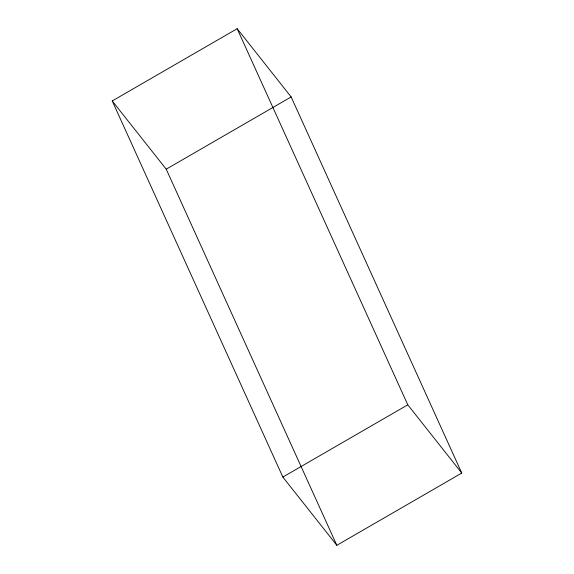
<?xml version="1.0" encoding="UTF-8"?>
<svg xmlns="http://www.w3.org/2000/svg" width="574" height="574" viewBox="0 0 574 574"><rect width="100%" height="100%" fill="white"/><g stroke="black" fill="none" stroke-linecap="round" stroke-linejoin="round"><path stroke-width="0.86" d="M112.239 100.945L237.17 28.7L291.147 96.934L461.761 473.055L336.83 545.3L282.853 477.066L112.239 100.945L166.216 169.179L336.83 545.3M166.216 169.179L291.147 96.934M282.853 477.066L407.784 404.821L461.761 473.055M237.17 28.7L407.784 404.821"/></g></svg>
